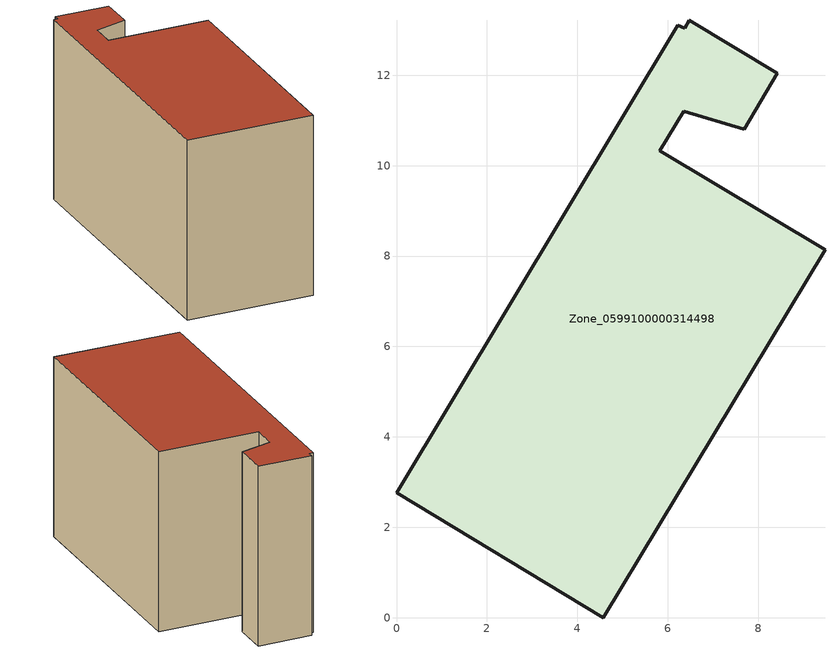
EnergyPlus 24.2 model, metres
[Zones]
Zone_0599100000314498
 floor ground (C_G): 0,2.76 6.22,13.1 6.37,13.04 6.48,13.22 8.43,12.04 7.69,10.81 6.36,11.2 5.83,10.33 9.48,8.14 4.57,0 z0
 wall outside (C_F): 4.57,0 9.48,8.14 5.83,10.33 6.36,11.2 7.69,10.81 8.43,12.04 6.48,13.22 6.37,13.04 6.22,13.1 0,2.76 4.57,0 z0:7.63
 roof outside (C_R): 6.22,13.1 0,2.76 4.57,0 9.48,8.14 5.83,10.33 6.36,11.2 7.69,10.81 8.43,12.04 6.48,13.22 6.37,13.04 z7.63
[BUILDING]
Pand.0599100000314498: North Axis=0; Terrain=City; Loads Convergence Tolerance Value=0.04; Temperature Convergence Tolerance Value=0.4; Solar Distribution=FullExterior; Maximum Number of Warmup Days=25; Minimum Number of Warmup Days=1
[Site:Location]
Rotterdam.The.Hague.AP_ZH_NLD Design_Conditions: Latitude=51.96; Longitude=4.45; Time Zone=1; Elevation=-4.5
[SITE:GROUNDTEMPERATURE:BUILDINGSURFACE]
18, 18, 18, 18, 18, 18, 18, 18, 18, 18, 18, 18
[MATERIAL] Thermal Absorptance=0.9; Solar Absorptance=0.7; Visible Absorptance=0.7
Name | Roughness | Thickness | Conductivity | Density | Specific Heat
G.TC.1975-1991 | MediumSmooth | 0.15 | 0.288461 | 540 | 1210
F.TC.1975-1991 | Rough | 0.3 | 0.230769 | 1920 | 840
R.TC.1975-1991 | MediumRough | 0.2 | 0.153846 | 1500 | 1000
[CONSTRUCTION]
C_G: G.TC.1975-1991
C_F: F.TC.1975-1991
C_R: R.TC.1975-1991
[ZONE]
Zone_0599100000314498: Type=1; Multiplier=1; Ceiling Height=Autocalculate; Volume=Autocalculate; Floor Area=autocalculate; Part of Total Floor Area=Yes
[ZONEINFILTRATION:DESIGNFLOWRATE]
Infil_Zone_0599100000314498: Zone or ZoneList or Space or SpaceList=Zone_0599100000314498; Schedule=AlwaysOn; Design Flow Rate Calculation Method=Flow/Area; Flow Rate per Floor Area=0.003; Constant Term Coefficient=1; Temperature Term Coefficient=0; Velocity Term Coefficient=0; Velocity Squared Term Coefficient=0
[HVACTEMPLATE:ZONE:IDEALLOADSAIRSYSTEM]
Zone_0599100000314498: Maximum Heating Supply Air Temperature=50; Minimum Cooling Supply Air Temperature=13; Maximum Heating Supply Air Humidity Ratio=0.0156; Minimum Cooling Supply Air Humidity Ratio=0.0077; Heating Limit=NoLimit; Cooling Limit=NoLimit; Dehumidification Control Type=ConstantSensibleHeatRatio; Cooling Sensible Heat Ratio=0.7; Dehumidification Setpoint=60; Humidification Control Type=None; Humidification Setpoint=30; Outdoor Air Method=None; Outdoor Air Flow Rate per Person=0.00944; Outdoor Air Flow Rate per Zone Floor Area=0; Outdoor Air Flow Rate per Zone=0; Demand Controlled Ventilation Type=None; Outdoor Air Economizer Type=NoEconomizer; Heat Recovery Type=None; Sensible Heat Recovery Effectiveness=0.7; Latent Heat Recovery Effectiveness=0.65
[ZONECONTROL:THERMOSTAT]
ThermostatControl_Zone_0599100000314498: Zone or ZoneList=Zone_0599100000314498; Control Type Schedule=DualSetpointControlType; Control 1=Thermostat_Zone_0599100000314498; Temperature Difference Between Cutout And Setpoint=0
[THERMOSTATSETPOINT:DUALSETPOINT]
Thermostat_Zone_0599100000314498: Heating Setpoint Temperature Schedule=HeatingSetpoint_Zone_0599100000314498; Cooling Setpoint Temperature Schedule=CoolingSetpoint_Zone_0599100000314498
[SCHEDULE:COMPACT]
HeatingSetpoint_Zone_0599100000314498: Through: 12/31, For: AllDays, Until: 24:00, 21
CoolingSetpoint_Zone_0599100000314498: Through: 12/31, For: AllDays, Until: 24:00, 24
DualSetpointControlType: Through: 12/31, For: AllDays, Until: 24:00, 4
AlwaysOn: Through: 12/31, For: AllDays, Until: 24:00, 1
